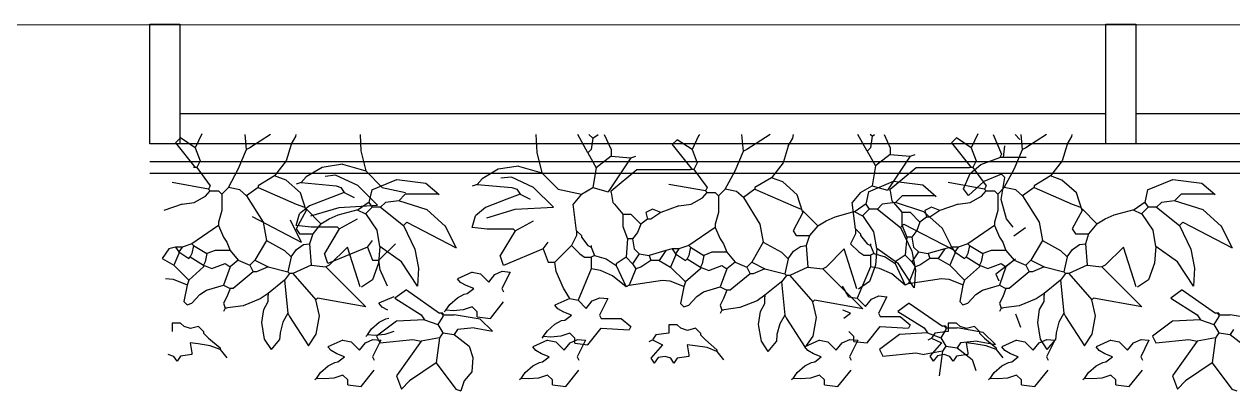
# Model space of a CAD drawing. Header units: millimetres. Extents: x 182 to 305, y 81 to 164.
# Drawn here: x 254.932 to 255.943, y 109.436 to 109.743 of the extents above; entities that cross this region are included whole.
import ezdxf

# ---------------------------------------------------------------- set-up
doc = ezdxf.new("R2010")
doc.units = ezdxf.units.MM
for name, color, linetype in [('86', 7, 'Continuous'), ('LF', 7, 'Continuous'), ('VISTA-2P', 7, 'Continuous')]:
    doc.layers.add(name, color=color, linetype=linetype)
doc.layers.add('A-WALL', color=7, linetype='Continuous', lineweight=9)

msp = doc.modelspace()

# ---------------------------------------------------------------- linework, layer by layer
at = {"layer": '86', "color": 252}
for p, q in [((255.062518, 109.647539), (255.058366, 109.643388)), ((255.074972, 109.639236), (255.062518, 109.647539)), ((255.080374, 109.650763), (255.074972, 109.639236)), ((255.117868, 109.637854), (255.116799, 109.650308)), ((255.137936, 109.650308), (255.120637, 109.639236)), ((255.155231, 109.642005), (255.15917, 109.648766)), ((255.15917, 109.648766), (255.159415, 109.650308)), ((255.2129, 109.650308), (255.213617, 109.636783)), ((255.360024, 109.650308), (255.360824, 109.635236)), ((255.403593, 109.63492), (255.395122, 109.650308)), ((255.407744, 109.647375), (255.404393, 109.650308)), ((255.407744, 109.647375), (255.406362, 109.637689)), ((255.407744, 109.647375), (255.412141, 109.650308)), ((255.417231, 109.650308), (255.422968, 109.637689)), ((255.478318, 109.645992), (255.474167, 109.641841)), ((255.490773, 109.637689), (255.478318, 109.645992)), ((255.496175, 109.649216), (255.490773, 109.637689)), ((255.497008, 109.650308), (255.496175, 109.649216)), ((255.533669, 109.636307), (255.532467, 109.650308)), ((255.556154, 109.650308), (255.536438, 109.637689)), ((255.571032, 109.640458), (255.57497, 109.647219)), ((255.57497, 109.647219), (255.575462, 109.650308)), ((255.637166, 109.636467), (255.629547, 109.650308)), ((255.641318, 109.648922), (255.639734, 109.650308)), ((255.641318, 109.648922), (255.639935, 109.639236)), ((255.641318, 109.648922), (255.643395, 109.650308)), ((255.651508, 109.650308), (255.656541, 109.639236)), ((255.711892, 109.647539), (255.70774, 109.643388)), ((255.724346, 109.639236), (255.711892, 109.647539)), ((255.729748, 109.650763), (255.724346, 109.639236)), ((255.74276, 109.65042), (255.749681, 109.633814)), ((255.760987, 109.650308), (255.764904, 109.646268)), ((255.767243, 109.637854), (255.766173, 109.650308)), ((255.787311, 109.650308), (255.770012, 109.639236)), ((255.804605, 109.642005), (255.808544, 109.648766)), ((255.808544, 109.648766), (255.808789, 109.650308)), ((255.058366, 109.643388), (255.074972, 109.622631)), ((255.074972, 109.639236), (255.079123, 109.628165)), ((255.110876, 109.621472), (255.117868, 109.637854)), ((255.120637, 109.639236), (255.117868, 109.637854)), ((255.155231, 109.642005), (255.15108, 109.628165)), ((255.213617, 109.636783), (255.217641, 109.619862)), ((255.360824, 109.635236), (255.364848, 109.618315)), ((255.406362, 109.637689), (255.403593, 109.63492)), ((255.403593, 109.63492), (255.410513, 109.622466)), ((255.422968, 109.637689), (255.422968, 109.632156)), ((255.474167, 109.641841), (255.490773, 109.621084)), ((255.490773, 109.637689), (255.494924, 109.626618)), ((255.526676, 109.619925), (255.533669, 109.636307)), ((255.536438, 109.637689), (255.533669, 109.636307)), ((255.571032, 109.640458), (255.56688, 109.626618)), ((255.639935, 109.639236), (255.637166, 109.636467)), ((255.637166, 109.636467), (255.644087, 109.624013)), ((255.656541, 109.633703), (255.644087, 109.624013)), ((255.656541, 109.639236), (255.656541, 109.633703)), ((255.656541, 109.633703), (255.673147, 109.632316)), ((255.673147, 109.632316), (255.677298, 109.633703)), ((255.70774, 109.643388), (255.724346, 109.622631)), ((255.724346, 109.639236), (255.728497, 109.628165)), ((255.749681, 109.633814), (255.748299, 109.631049)), ((255.752303, 109.640734), (255.75092, 109.631049)), ((255.76025, 109.621472), (255.767243, 109.637854)), ((255.770012, 109.639236), (255.767243, 109.637854)), ((255.804605, 109.642005), (255.800454, 109.628165)), ((255.079123, 109.628165), (255.076354, 109.622631)), ((255.15108, 109.628165), (255.141395, 109.615711)), ((255.198266, 109.6254), (255.181209, 109.622803)), ((255.198266, 109.6254), (255.217641, 109.619862)), ((255.345473, 109.623853), (255.328416, 109.621256)), ((255.345473, 109.623853), (255.364848, 109.618315)), ((255.422968, 109.632156), (255.410513, 109.622466)), ((255.439573, 109.630769), (255.420618, 109.60235)), ((255.422968, 109.632156), (255.439573, 109.630769)), ((255.439573, 109.630769), (255.443725, 109.632156)), ((255.494924, 109.626618), (255.492155, 109.621084)), ((255.56688, 109.626618), (255.557195, 109.614164)), ((255.644087, 109.624013), (255.641318, 109.607408)), ((255.673147, 109.632316), (255.654191, 109.603897)), ((255.723337, 109.617809), (255.732234, 109.625132)), ((255.728497, 109.628165), (255.725728, 109.622631)), ((255.732234, 109.625132), (255.748299, 109.631049)), ((255.770438, 109.631049), (255.748299, 109.631049)), ((255.800454, 109.628165), (255.790769, 109.615711)), ((255.074972, 109.622631), (255.073589, 109.622631)), ((255.076354, 109.622631), (255.074972, 109.622631)), ((255.076354, 109.622631), (255.087426, 109.607408)), ((255.102649, 109.606025), (255.110876, 109.621472)), ((255.141395, 109.615711), (255.127558, 109.607408)), ((255.150909, 109.612152), (255.141395, 109.615711)), ((255.167864, 109.614815), (255.163673, 109.610177)), ((255.181209, 109.622803), (255.167864, 109.614815)), ((255.192293, 109.616216), (255.183566, 109.615331)), ((255.210872, 109.607663), (255.192293, 109.616216)), ((255.217641, 109.619862), (255.217641, 109.621249)), ((255.217641, 109.619862), (255.231478, 109.606025)), ((255.315071, 109.613268), (255.310879, 109.60863)), ((255.328416, 109.621256), (255.315071, 109.613268)), ((255.339499, 109.614669), (255.330772, 109.613784)), ((255.358079, 109.606116), (255.339499, 109.614669)), ((255.364848, 109.618315), (255.364848, 109.619702)), ((255.364848, 109.618315), (255.378684, 109.604478)), ((255.410513, 109.622466), (255.407744, 109.605861)), ((255.422968, 109.603096), (255.444555, 109.621084)), ((255.444555, 109.621084), (255.48939, 109.621084)), ((255.490773, 109.621084), (255.48939, 109.621084)), ((255.492155, 109.621084), (255.490773, 109.621084)), ((255.492155, 109.621084), (255.503227, 109.605861)), ((255.51845, 109.604478), (255.526676, 109.619925)), ((255.557195, 109.614164), (255.543359, 109.605861)), ((255.56671, 109.610605), (255.557195, 109.614164)), ((255.656541, 109.604643), (255.678129, 109.622631)), ((255.678129, 109.622631), (255.722964, 109.622631)), ((255.717852, 109.604754), (255.723337, 109.617809)), ((255.724346, 109.622631), (255.722964, 109.622631)), ((255.725728, 109.622631), (255.724346, 109.622631)), ((255.725728, 109.622631), (255.7368, 109.607408)), ((255.749681, 109.617209), (255.734776, 109.611152)), ((255.749391, 109.595841), (255.75245, 109.614443)), ((255.749681, 109.617208), (255.75245, 109.614443)), ((255.752023, 109.606025), (255.76025, 109.621472)), ((255.790769, 109.615711), (255.776932, 109.607408)), ((255.800283, 109.612152), (255.790769, 109.615711)), ((255.086044, 109.604643), (255.055597, 109.610177)), ((255.083551, 109.598838), (255.087426, 109.603256)), ((255.087426, 109.607408), (255.086044, 109.604643)), ((255.086044, 109.604643), (255.087426, 109.603256)), ((255.087426, 109.603256), (255.094346, 109.603256)), ((255.094346, 109.603256), (255.097111, 109.600491)), ((255.102649, 109.606025), (255.097111, 109.600491)), ((255.112146, 109.604163), (255.102649, 109.606025)), ((255.117868, 109.599105), (255.112146, 109.604163)), ((255.127558, 109.606025), (255.117868, 109.599105)), ((255.127558, 109.607408), (255.127558, 109.606025)), ((255.127558, 109.606025), (255.159383, 109.592189)), ((255.162983, 109.6015), (255.150909, 109.612152)), ((255.163673, 109.610177), (255.159521, 109.608794)), ((255.163673, 109.610177), (255.192733, 109.607408)), ((255.192733, 109.607408), (255.196884, 109.606025)), ((255.196884, 109.606025), (255.199649, 109.601874)), ((255.227481, 109.591148), (255.210872, 109.607663)), ((255.222595, 109.604023), (255.220271, 109.593571)), ((255.222595, 109.604023), (255.243608, 109.612828)), ((255.231478, 109.606025), (255.250852, 109.601874)), ((255.243608, 109.612828), (255.267943, 109.609642)), ((255.267943, 109.609642), (255.279097, 109.600081)), ((255.310879, 109.60863), (255.306728, 109.607247)), ((255.310879, 109.60863), (255.339939, 109.605861)), ((255.339939, 109.605861), (255.344091, 109.604478)), ((255.344091, 109.604478), (255.346856, 109.600327)), ((255.374688, 109.589601), (255.358079, 109.606116)), ((255.378684, 109.604478), (255.398059, 109.600327)), ((255.398059, 109.600327), (255.407744, 109.605861)), ((255.407744, 109.605861), (255.420618, 109.60235)), ((255.422968, 109.601709), (255.422968, 109.603096)), ((255.501844, 109.603096), (255.471398, 109.60863)), ((255.503227, 109.605861), (255.501844, 109.603096)), ((255.501844, 109.603096), (255.503227, 109.601709)), ((255.51845, 109.604478), (255.512912, 109.598944)), ((255.527947, 109.602616), (255.51845, 109.604478)), ((255.543359, 109.604478), (255.533669, 109.597558)), ((255.543359, 109.605861), (255.543359, 109.604478)), ((255.543359, 109.604478), (255.575183, 109.590642)), ((255.578783, 109.599953), (255.56671, 109.610605)), ((255.631632, 109.601874), (255.641318, 109.607408)), ((255.638396, 109.602476), (255.659408, 109.611281)), ((255.641318, 109.607408), (255.654191, 109.603897)), ((255.656541, 109.603256), (255.656541, 109.604643)), ((255.656541, 109.603256), (255.657923, 109.594953)), ((255.659408, 109.611281), (255.683744, 109.608094)), ((255.683744, 109.608094), (255.694898, 109.598534)), ((255.735418, 109.604643), (255.704971, 109.610177)), ((255.722003, 109.59922), (255.717852, 109.604754)), ((255.734776, 109.611152), (255.722003, 109.59922)), ((255.732925, 109.598838), (255.7368, 109.603256)), ((255.7368, 109.607408), (255.735418, 109.604643)), ((255.735418, 109.604643), (255.7368, 109.603256)), ((255.7368, 109.603256), (255.743721, 109.603256)), ((255.743721, 109.603256), (255.746485, 109.600491)), ((255.752023, 109.606025), (255.746485, 109.600491)), ((255.761521, 109.604163), (255.752023, 109.606025)), ((255.767243, 109.599105), (255.761521, 109.604163)), ((255.776932, 109.606025), (255.767243, 109.599105)), ((255.776932, 109.607408), (255.776932, 109.606025)), ((255.776932, 109.606025), (255.808757, 109.592189)), ((255.812357, 109.6015), (255.800283, 109.612152)), ((255.871969, 109.604023), (255.869646, 109.593571)), ((255.871969, 109.604023), (255.892982, 109.612828)), ((255.892982, 109.612828), (255.917317, 109.609642)), ((255.917317, 109.609642), (255.928471, 109.600081)), ((255.0639, 109.592189), (255.074019, 109.593512)), ((255.074019, 109.593512), (255.083551, 109.598838)), ((255.097111, 109.600491), (255.097111, 109.586651)), ((255.117868, 109.599105), (255.131709, 109.576965)), ((255.167685, 109.586651), (255.162983, 109.6015)), ((255.188581, 109.597722), (255.170589, 109.590802)), ((255.199649, 109.601874), (255.188581, 109.597722)), ((255.199649, 109.601874), (255.207952, 109.597722)), ((255.211383, 109.587652), (255.220533, 109.594043)), ((255.220271, 109.593571), (255.22304, 109.58942)), ((255.234108, 109.593571), (255.229957, 109.58942)), ((255.24518, 109.594953), (255.234108, 109.593571)), ((255.250714, 109.600491), (255.24518, 109.594953)), ((255.268957, 109.587334), (255.24518, 109.594953)), ((255.278658, 109.600491), (255.250714, 109.600491)), ((255.335788, 109.596175), (255.317796, 109.589255)), ((255.346856, 109.600327), (255.335788, 109.596175)), ((255.346856, 109.600327), (255.355158, 109.596175)), ((255.398059, 109.600327), (255.391139, 109.592024)), ((255.422968, 109.601709), (255.42435, 109.593406)), ((255.42435, 109.593406), (255.425732, 109.592024)), ((255.48982, 109.591965), (255.499352, 109.597291)), ((255.499352, 109.597291), (255.503227, 109.601709)), ((255.503227, 109.601709), (255.510147, 109.601709)), ((255.510147, 109.601709), (255.512912, 109.598944)), ((255.512912, 109.598944), (255.512912, 109.585104)), ((255.533669, 109.597558), (255.527947, 109.602616)), ((255.533669, 109.597558), (255.54751, 109.575418)), ((255.583486, 109.585104), (255.578783, 109.599953)), ((255.631632, 109.601874), (255.624712, 109.593571)), ((255.627481, 109.571432), (255.624712, 109.593571)), ((255.638396, 109.602476), (255.636072, 109.592024)), ((255.660981, 109.593406), (255.649909, 109.592024)), ((255.657923, 109.594953), (255.659306, 109.593571)), ((255.659306, 109.593571), (255.666226, 109.585268)), ((255.666514, 109.598944), (255.660981, 109.593406)), ((255.684758, 109.585787), (255.660981, 109.593406)), ((255.694458, 109.598944), (255.666514, 109.598944)), ((255.713274, 109.592189), (255.723394, 109.593512)), ((255.723394, 109.593512), (255.732925, 109.598838)), ((255.746485, 109.600491), (255.746485, 109.586651)), ((255.753832, 109.579845), (255.749391, 109.595841)), ((255.767243, 109.599105), (255.781083, 109.576965)), ((255.81706, 109.586651), (255.812357, 109.6015)), ((255.860757, 109.587652), (255.869908, 109.594043)), ((255.869646, 109.593571), (255.872414, 109.58942)), ((255.883482, 109.593571), (255.879331, 109.58942)), ((255.894554, 109.594953), (255.883482, 109.593571)), ((255.900088, 109.600491), (255.894554, 109.594953)), ((255.918331, 109.587334), (255.894554, 109.594953)), ((255.928032, 109.600491), (255.900088, 109.600491)), ((255.0639, 109.592189), (255.048681, 109.586651)), ((255.097111, 109.586651), (255.094346, 109.576965)), ((255.159383, 109.592189), (255.166303, 109.58942)), ((255.167685, 109.586651), (255.159383, 109.571432)), ((255.159521, 109.574196), (255.162286, 109.583886)), ((255.170589, 109.590802), (255.162286, 109.583886)), ((255.167685, 109.588037), (255.167685, 109.586651)), ((255.167685, 109.588037), (255.18014, 109.575583)), ((255.171742, 109.5823), (255.195389, 109.589378)), ((255.18706, 109.579734), (255.194607, 109.583125)), ((255.194607, 109.583125), (255.211383, 109.587652)), ((255.195389, 109.589378), (255.227481, 109.591148)), ((255.210465, 109.587404), (255.217502, 109.583886)), ((255.217502, 109.583886), (255.22304, 109.58942)), ((255.227142, 109.570343), (255.217738, 109.58419)), ((255.229957, 109.58942), (255.22304, 109.58942)), ((255.229957, 109.58942), (255.249331, 109.574196)), ((255.284167, 109.573524), (255.268957, 109.587334)), ((255.317796, 109.589255), (255.309493, 109.582339)), ((255.318949, 109.580753), (255.342596, 109.587831)), ((255.342596, 109.587831), (255.374688, 109.589601)), ((255.393908, 109.569884), (255.391139, 109.592024)), ((255.425732, 109.592024), (255.432653, 109.583721)), ((255.432653, 109.583721), (255.432629, 109.573325)), ((255.432653, 109.583721), (255.439573, 109.583721)), ((255.439573, 109.583721), (255.447876, 109.575418)), ((255.457561, 109.587873), (255.452027, 109.585104)), ((255.452027, 109.585104), (255.45341, 109.57957)), ((255.464482, 109.585104), (255.456179, 109.57957)), ((255.464482, 109.585104), (255.457561, 109.587873)), ((255.479701, 109.590642), (255.464482, 109.585104)), ((255.479701, 109.590642), (255.48982, 109.591965)), ((255.512912, 109.585104), (255.510147, 109.575418)), ((255.575183, 109.590642), (255.582104, 109.587873)), ((255.583486, 109.585104), (255.575183, 109.569884)), ((255.583486, 109.58649), (255.583486, 109.585104)), ((255.583486, 109.58649), (255.59594, 109.574036)), ((255.610408, 109.581578), (255.627184, 109.586105)), ((255.626266, 109.585857), (255.633303, 109.582339)), ((255.627184, 109.586105), (255.636334, 109.592496)), ((255.633303, 109.582339), (255.638841, 109.587873)), ((255.636072, 109.592024), (255.638841, 109.587873)), ((255.645757, 109.587873), (255.638841, 109.587873)), ((255.649909, 109.592024), (255.645757, 109.587873)), ((255.645757, 109.587873), (255.665132, 109.572649)), ((255.666226, 109.585268), (255.666203, 109.574872)), ((255.666226, 109.585268), (255.673147, 109.585268)), ((255.673147, 109.585268), (255.681449, 109.576965)), ((255.699968, 109.571977), (255.684758, 109.585787)), ((255.691135, 109.58942), (255.685601, 109.586651)), ((255.685601, 109.586651), (255.686983, 109.581117)), ((255.698055, 109.586651), (255.689752, 109.581117)), ((255.698055, 109.586651), (255.691135, 109.58942)), ((255.713274, 109.592189), (255.698055, 109.586651)), ((255.746485, 109.586651), (255.743721, 109.576965)), ((255.808757, 109.592189), (255.815677, 109.58942)), ((255.81706, 109.586651), (255.808757, 109.571432)), ((255.81706, 109.588037), (255.81706, 109.586651)), ((255.81706, 109.588037), (255.829514, 109.575583)), ((255.836434, 109.579734), (255.843981, 109.583125)), ((255.843981, 109.583125), (255.860757, 109.587652)), ((255.859839, 109.587404), (255.866877, 109.583886)), ((255.866877, 109.583886), (255.872414, 109.58942)), ((255.876516, 109.570343), (255.867112, 109.58419)), ((255.879331, 109.58942), (255.872414, 109.58942)), ((255.879331, 109.58942), (255.898705, 109.574196)), ((255.933541, 109.573524), (255.918331, 109.587334)), ((255.094346, 109.574196), (255.072203, 109.558977)), ((255.094346, 109.576965), (255.094346, 109.574196)), ((255.094346, 109.574196), (255.098498, 109.564511)), ((255.122517, 109.581809), (255.163661, 109.560415)), ((255.131709, 109.576965), (255.134474, 109.561742)), ((255.154342, 109.57904), (255.163661, 109.560415)), ((255.171976, 109.572814), (255.159521, 109.574196)), ((255.194115, 109.572814), (255.171976, 109.572814)), ((255.18014, 109.575583), (255.173223, 109.56728)), ((255.18014, 109.575583), (255.18706, 109.579734)), ((255.195497, 109.571432), (255.194115, 109.572814)), ((255.195497, 109.571432), (255.210721, 109.579734)), ((255.249331, 109.574196), (255.2521, 109.576965)), ((255.249331, 109.574196), (255.258817, 109.554404)), ((255.2521, 109.576965), (255.293245, 109.555571)), ((255.283925, 109.574196), (255.293245, 109.555571)), ((255.306728, 109.572649), (255.309493, 109.582339)), ((255.319182, 109.571267), (255.306728, 109.572649)), ((255.342704, 109.569884), (255.357927, 109.578187)), ((255.432629, 109.573325), (255.436804, 109.562964)), ((255.447876, 109.575418), (255.445107, 109.568498)), ((255.45341, 109.57957), (255.447876, 109.575418)), ((255.456179, 109.57957), (255.45341, 109.57957)), ((255.510147, 109.572649), (255.488004, 109.55743)), ((255.510147, 109.575418), (255.510147, 109.572649)), ((255.510147, 109.572649), (255.514299, 109.562964)), ((255.54751, 109.575418), (255.550275, 109.560195)), ((255.59594, 109.574036), (255.589024, 109.565733)), ((255.59594, 109.574036), (255.602861, 109.578187)), ((255.602861, 109.578187), (255.610408, 109.581578)), ((255.642943, 109.568796), (255.633538, 109.582643)), ((255.665132, 109.572649), (255.667901, 109.575418)), ((255.665132, 109.572649), (255.674618, 109.552857)), ((255.666203, 109.574872), (255.670378, 109.564511)), ((255.667901, 109.575418), (255.709045, 109.554024)), ((255.681449, 109.576965), (255.67868, 109.570045)), ((255.686983, 109.581117), (255.681449, 109.576965)), ((255.689752, 109.581117), (255.686983, 109.581117)), ((255.699726, 109.572649), (255.709045, 109.554024)), ((255.743721, 109.574196), (255.721577, 109.558977)), ((255.743721, 109.576965), (255.743721, 109.574196)), ((255.743721, 109.574196), (255.747872, 109.564511)), ((255.759366, 109.572929), (255.753832, 109.579845)), ((255.781083, 109.576965), (255.783848, 109.561742)), ((255.829514, 109.575583), (255.822597, 109.56728)), ((255.829514, 109.575583), (255.836434, 109.579734)), ((255.898705, 109.574196), (255.901474, 109.576965)), ((255.898705, 109.574196), (255.908192, 109.554404)), ((255.901474, 109.576965), (255.942619, 109.555571)), ((255.933299, 109.574196), (255.942619, 109.555571)), ((255.098498, 109.564511), (255.101263, 109.56036)), ((255.159383, 109.571432), (255.162152, 109.56728)), ((255.162152, 109.56728), (255.173223, 109.56728)), ((255.173223, 109.56728), (255.170454, 109.558977)), ((255.195497, 109.571432), (255.183043, 109.550674)), ((255.229412, 109.556528), (255.227142, 109.570343)), ((255.341322, 109.571267), (255.319182, 109.571267)), ((255.342704, 109.569884), (255.33025, 109.549127)), ((255.342704, 109.569884), (255.341322, 109.571267)), ((255.393908, 109.565733), (255.389756, 109.55743)), ((255.393908, 109.569884), (255.398059, 109.565733)), ((255.393908, 109.569884), (255.393908, 109.565733)), ((255.398059, 109.565733), (255.398059, 109.564347)), ((255.398059, 109.564347), (255.403593, 109.55743)), ((255.436804, 109.562964), (255.435422, 109.547741)), ((255.440956, 109.562964), (255.436804, 109.562964)), ((255.445107, 109.568498), (255.440956, 109.562964)), ((255.440956, 109.562964), (255.442338, 109.554661)), ((255.514299, 109.562964), (255.517063, 109.558813)), ((255.575183, 109.569884), (255.577952, 109.565733)), ((255.577952, 109.565733), (255.589024, 109.565733)), ((255.589024, 109.565733), (255.586255, 109.55743)), ((255.627481, 109.56728), (255.62333, 109.558977)), ((255.627481, 109.571432), (255.631632, 109.56728)), ((255.627481, 109.571432), (255.627481, 109.56728)), ((255.631632, 109.56728), (255.631632, 109.565894)), ((255.631632, 109.565894), (255.637166, 109.558977)), ((255.645213, 109.554981), (255.642943, 109.568796)), ((255.670378, 109.564511), (255.668995, 109.549288)), ((255.674529, 109.564511), (255.670378, 109.564511)), ((255.67868, 109.570045), (255.674529, 109.564511)), ((255.674529, 109.564511), (255.675911, 109.556208)), ((255.747872, 109.564511), (255.750637, 109.56036)), ((255.769699, 109.5723), (255.76001, 109.565384)), ((255.808757, 109.571432), (255.811526, 109.56728)), ((255.811526, 109.56728), (255.822597, 109.56728)), ((255.822597, 109.56728), (255.819828, 109.558977)), ((255.878786, 109.556528), (255.876516, 109.570343)), ((255.052832, 109.554826), (255.047294, 109.546523)), ((255.058366, 109.556208), (255.052832, 109.554826)), ((255.0639, 109.556208), (255.058366, 109.556208)), ((255.058366, 109.556208), (255.061135, 109.552057)), ((255.0639, 109.556208), (255.061135, 109.552057)), ((255.072203, 109.558977), (255.0639, 109.556208)), ((255.072203, 109.558977), (255.073589, 109.557591)), ((255.073589, 109.557591), (255.072203, 109.550674)), ((255.073589, 109.557591), (255.084657, 109.550674)), ((255.091578, 109.553439), (255.084657, 109.550674)), ((255.104032, 109.553439), (255.091578, 109.553439)), ((255.101263, 109.56036), (255.104032, 109.553439)), ((255.104032, 109.553439), (255.110952, 109.545136)), ((255.134474, 109.561742), (255.124789, 109.545136)), ((255.134474, 109.561742), (255.149697, 109.553439)), ((255.149697, 109.553439), (255.155231, 109.547905)), ((255.155231, 109.547905), (255.159805, 109.554235)), ((255.159805, 109.554235), (255.165524, 109.558229)), ((255.165524, 109.558229), (255.170454, 109.558977)), ((255.170454, 109.558977), (255.171837, 109.540985)), ((255.219024, 109.556208), (255.185812, 109.542372)), ((255.202283, 109.556208), (255.18706, 109.540985)), ((255.212898, 109.522845), (255.202283, 109.556208)), ((255.219024, 109.556208), (255.223175, 109.561742)), ((255.219024, 109.556208), (255.223175, 109.545136)), ((255.229412, 109.556528), (255.228398, 109.542719)), ((255.24255, 109.558977), (255.228709, 109.545136)), ((255.247664, 109.543781), (255.229412, 109.556528)), ((255.258817, 109.554404), (255.261859, 109.53847)), ((255.36623, 109.554661), (255.333019, 109.540825)), ((255.36623, 109.554661), (255.370382, 109.560195)), ((255.36623, 109.554661), (255.370382, 109.543589)), ((255.389756, 109.55743), (255.375915, 109.543589)), ((255.389756, 109.55743), (255.396672, 109.55051)), ((255.403593, 109.55743), (255.406362, 109.556044)), ((255.406362, 109.55743), (255.406362, 109.556044)), ((255.406362, 109.556044), (255.409127, 109.549127)), ((255.442338, 109.554661), (255.446489, 109.55051)), ((255.468633, 109.553279), (255.454792, 109.549127)), ((255.468633, 109.553279), (255.463095, 109.544976)), ((255.474167, 109.554661), (255.468633, 109.553279)), ((255.479701, 109.554661), (255.474167, 109.554661)), ((255.474167, 109.554661), (255.476936, 109.55051)), ((255.479701, 109.554661), (255.476936, 109.55051)), ((255.488004, 109.55743), (255.479701, 109.554661)), ((255.488004, 109.55743), (255.48939, 109.556044)), ((255.48939, 109.556044), (255.488004, 109.549127)), ((255.48939, 109.556044), (255.500458, 109.549127)), ((255.517063, 109.558813), (255.519832, 109.551892)), ((255.550275, 109.560195), (255.54059, 109.543589)), ((255.550275, 109.560195), (255.565498, 109.551892)), ((255.571032, 109.546358), (255.575606, 109.552688)), ((255.575606, 109.552688), (255.581325, 109.556682)), ((255.581325, 109.556682), (255.586255, 109.55743)), ((255.586255, 109.55743), (255.587637, 109.539438)), ((255.618084, 109.554661), (255.602861, 109.539438)), ((255.628698, 109.521298), (255.618084, 109.554661)), ((255.62333, 109.558977), (255.630246, 109.552057)), ((255.637166, 109.558977), (255.639935, 109.557591)), ((255.639935, 109.558977), (255.639935, 109.557591)), ((255.639935, 109.557591), (255.6427, 109.550674)), ((255.645213, 109.554981), (255.644199, 109.541172)), ((255.663464, 109.542234), (255.645213, 109.554981)), ((255.674618, 109.552857), (255.67766, 109.536923)), ((255.675911, 109.556208), (255.680063, 109.552057)), ((255.702207, 109.554826), (255.688366, 109.550674)), ((255.702207, 109.554826), (255.696669, 109.546523)), ((255.70774, 109.556208), (255.702207, 109.554826)), ((255.713274, 109.556208), (255.70774, 109.556208)), ((255.70774, 109.556208), (255.710509, 109.552057)), ((255.713274, 109.556208), (255.710509, 109.552057)), ((255.721577, 109.558977), (255.713274, 109.556208)), ((255.721577, 109.558977), (255.722964, 109.557591)), ((255.722964, 109.557591), (255.721577, 109.550674)), ((255.722964, 109.557591), (255.734031, 109.550674)), ((255.740952, 109.553439), (255.734031, 109.550674)), ((255.753406, 109.553439), (255.740952, 109.553439)), ((255.750637, 109.56036), (255.753406, 109.553439)), ((255.753406, 109.553439), (255.760326, 109.545136)), ((255.783848, 109.561742), (255.774163, 109.545136)), ((255.783848, 109.561742), (255.799071, 109.553439)), ((255.799071, 109.553439), (255.804605, 109.547905)), ((255.804605, 109.547905), (255.809179, 109.554235)), ((255.809179, 109.554235), (255.814898, 109.558229)), ((255.814898, 109.558229), (255.819828, 109.558977)), ((255.819828, 109.558977), (255.821211, 109.540985)), ((255.851657, 109.556208), (255.836434, 109.540985)), ((255.862272, 109.522845), (255.851657, 109.556208)), ((255.878786, 109.556528), (255.877772, 109.542719)), ((255.897038, 109.543781), (255.878786, 109.556528)), ((255.908192, 109.554404), (255.911234, 109.53847)), ((255.047294, 109.546523), (255.056984, 109.540985)), ((255.061135, 109.550674), (255.056984, 109.540985)), ((255.061135, 109.552057), (255.061135, 109.550674)), ((255.061135, 109.552057), (255.069438, 109.546523)), ((255.069438, 109.546523), (255.07082, 109.547905)), ((255.072203, 109.550674), (255.07082, 109.547905)), ((255.07082, 109.547905), (255.081892, 109.540985)), ((255.083275, 109.543754), (255.081892, 109.540985)), ((255.084657, 109.550674), (255.083275, 109.543754)), ((255.088809, 109.53822), (255.09988, 109.542372)), ((255.09988, 109.542372), (255.104032, 109.539603)), ((255.110952, 109.545136), (255.104032, 109.539603)), ((255.110952, 109.545136), (255.120637, 109.540985)), ((255.124789, 109.545136), (255.120637, 109.540985)), ((255.124789, 109.545136), (255.135861, 109.539603)), ((255.155231, 109.547905), (255.152466, 109.535451)), ((255.185812, 109.542372), (255.183043, 109.550674)), ((255.223175, 109.545136), (255.228709, 109.545136)), ((255.228398, 109.542719), (255.223328, 109.528909)), ((255.229757, 109.537193), (255.228709, 109.545136)), ((255.260845, 109.523598), (255.247664, 109.543781)), ((255.333019, 109.540825), (255.33025, 109.549127)), ((255.370382, 109.543589), (255.375915, 109.543589)), ((255.376964, 109.535646), (255.375915, 109.543589)), ((255.396672, 109.55051), (255.400824, 109.547741)), ((255.400824, 109.547741), (255.406362, 109.547741)), ((255.409127, 109.549127), (255.406362, 109.547741)), ((255.406362, 109.547741), (255.406362, 109.538056)), ((255.409127, 109.549127), (255.418816, 109.546358)), ((255.418816, 109.546358), (255.427119, 109.540825)), ((255.435422, 109.547741), (255.427119, 109.542207)), ((255.435422, 109.547741), (255.440956, 109.542207)), ((255.446489, 109.55051), (255.440956, 109.542207)), ((255.446489, 109.55051), (255.454792, 109.549127)), ((255.456179, 109.544976), (255.447876, 109.539438)), ((255.454792, 109.549127), (255.456179, 109.544976)), ((255.463095, 109.544976), (255.456179, 109.544976)), ((255.463095, 109.544976), (255.472784, 109.539438)), ((255.476936, 109.549127), (255.472784, 109.539438)), ((255.476936, 109.55051), (255.476936, 109.549127)), ((255.476936, 109.55051), (255.485239, 109.544976)), ((255.485239, 109.544976), (255.486621, 109.546358)), ((255.488004, 109.549127), (255.486621, 109.546358)), ((255.486621, 109.546358), (255.497693, 109.539438)), ((255.500458, 109.549127), (255.499075, 109.542207)), ((255.507378, 109.551892), (255.500458, 109.549127)), ((255.519832, 109.551892), (255.507378, 109.551892)), ((255.519832, 109.551892), (255.526753, 109.543589)), ((255.526753, 109.543589), (255.519832, 109.538056)), ((255.526753, 109.543589), (255.536438, 109.539438)), ((255.54059, 109.543589), (255.536438, 109.539438)), ((255.54059, 109.543589), (255.551661, 109.538056)), ((255.565498, 109.551892), (255.571032, 109.546358)), ((255.571032, 109.546358), (255.568267, 109.533904)), ((255.630246, 109.552057), (255.634397, 109.549288)), ((255.634397, 109.549288), (255.639935, 109.549288)), ((255.6427, 109.550674), (255.639935, 109.549288)), ((255.639935, 109.549288), (255.639935, 109.539603)), ((255.6427, 109.550674), (255.65239, 109.547905)), ((255.65239, 109.547905), (255.660692, 109.542372)), ((255.668995, 109.549288), (255.660692, 109.543754)), ((255.660692, 109.543754), (255.660692, 109.542372)), ((255.660692, 109.542372), (255.668995, 109.524379)), ((255.668995, 109.549288), (255.674529, 109.543754)), ((255.680063, 109.552057), (255.674529, 109.543754)), ((255.674529, 109.543754), (255.677298, 109.539603)), ((255.680063, 109.552057), (255.688366, 109.550674)), ((255.689752, 109.546523), (255.681449, 109.540985)), ((255.688366, 109.550674), (255.689752, 109.546523)), ((255.696669, 109.546523), (255.689752, 109.546523)), ((255.696669, 109.546523), (255.706358, 109.540985)), ((255.710509, 109.550674), (255.706358, 109.540985)), ((255.710509, 109.552057), (255.710509, 109.550674)), ((255.710509, 109.552057), (255.718812, 109.546523)), ((255.718812, 109.546523), (255.720195, 109.547905)), ((255.721577, 109.550674), (255.720195, 109.547905)), ((255.720195, 109.547905), (255.731266, 109.540985)), ((255.732649, 109.543754), (255.731266, 109.540985)), ((255.734031, 109.550674), (255.732649, 109.543754)), ((255.738183, 109.53822), (255.749254, 109.542372)), ((255.761397, 109.546009), (255.744791, 109.533555)), ((255.749254, 109.542372), (255.753406, 109.539603)), ((255.760326, 109.545136), (255.753406, 109.539603)), ((255.760326, 109.545136), (255.770012, 109.540985)), ((255.774163, 109.545136), (255.770012, 109.540985)), ((255.774163, 109.545136), (255.785235, 109.539603)), ((255.804605, 109.547905), (255.80184, 109.535451)), ((255.877772, 109.542719), (255.872702, 109.528909)), ((255.91022, 109.523598), (255.897038, 109.543781)), ((255.056984, 109.540985), (255.069438, 109.528531)), ((255.081892, 109.539603), (255.069438, 109.528531)), ((255.081892, 109.540985), (255.081892, 109.539603)), ((255.081892, 109.540985), (255.088809, 109.53822)), ((255.104032, 109.539603), (255.098498, 109.524379)), ((255.123406, 109.535451), (255.106801, 109.521615)), ((255.120637, 109.540985), (255.123406, 109.535451)), ((255.126171, 109.535451), (255.123406, 109.535451)), ((255.135861, 109.539603), (255.126171, 109.535451)), ((255.135861, 109.539603), (255.152466, 109.535451)), ((255.153849, 109.534069), (255.149697, 109.528531)), ((255.152466, 109.535451), (255.153849, 109.534069)), ((255.156618, 109.534069), (255.153849, 109.534069)), ((255.171837, 109.540985), (255.156618, 109.534069)), ((255.156618, 109.534069), (255.175988, 109.511925)), ((255.171837, 109.540985), (255.184291, 109.539603)), ((255.18706, 109.540985), (255.184291, 109.539603)), ((255.184291, 109.539603), (255.217699, 109.506195)), ((255.235858, 109.523346), (255.229757, 109.537193)), ((255.261859, 109.53847), (255.260845, 109.523598)), ((255.306724, 109.535257), (255.29427, 109.529723)), ((255.306724, 109.535257), (255.313644, 109.533874)), ((255.313644, 109.533874), (255.320565, 109.526954)), ((255.320565, 109.526954), (255.325566, 109.533257)), ((255.325566, 109.533257), (255.33192, 109.53592)), ((255.338553, 109.535257), (255.331632, 109.52142)), ((255.33192, 109.53592), (255.338553, 109.535257)), ((255.383064, 109.521799), (255.376964, 109.535646)), ((255.406362, 109.538056), (255.39529, 109.511765)), ((255.414074, 109.536711), (255.406362, 109.538056)), ((255.424242, 109.532184), (255.414074, 109.536711)), ((255.435422, 109.522832), (255.424242, 109.532184)), ((255.427119, 109.542207), (255.427119, 109.540825)), ((255.427119, 109.540825), (255.435422, 109.522832)), ((255.443725, 109.538056), (255.438187, 109.524219)), ((255.440956, 109.542207), (255.443725, 109.538056)), ((255.447876, 109.539438), (255.443725, 109.538056)), ((255.472784, 109.539438), (255.485239, 109.526984)), ((255.497693, 109.538056), (255.485239, 109.526984)), ((255.499075, 109.542207), (255.497693, 109.539438)), ((255.497693, 109.539438), (255.497693, 109.538056)), ((255.497693, 109.539438), (255.504609, 109.536673)), ((255.504609, 109.536673), (255.515681, 109.540825)), ((255.519832, 109.538056), (255.514299, 109.522832)), ((255.515681, 109.540825), (255.519832, 109.538056)), ((255.539207, 109.533904), (255.522601, 109.520067)), ((255.536438, 109.539438), (255.539207, 109.533904)), ((255.541972, 109.533904), (255.539207, 109.533904)), ((255.551661, 109.538056), (255.541972, 109.533904)), ((255.551661, 109.538056), (255.568267, 109.533904)), ((255.569649, 109.532522), (255.565498, 109.526984)), ((255.568267, 109.533904), (255.569649, 109.532522)), ((255.572418, 109.532522), (255.569649, 109.532522)), ((255.587637, 109.539438), (255.572418, 109.532522)), ((255.572418, 109.532522), (255.591789, 109.510378)), ((255.587637, 109.539438), (255.600092, 109.538056)), ((255.602861, 109.539438), (255.600092, 109.538056)), ((255.600092, 109.538056), (255.6335, 109.504648)), ((255.639935, 109.539603), (255.628864, 109.513312)), ((255.644199, 109.541172), (255.639129, 109.527362)), ((255.647648, 109.538258), (255.639935, 109.539603)), ((255.657815, 109.533731), (255.647648, 109.538258)), ((255.668995, 109.524379), (255.657815, 109.533731)), ((255.676646, 109.522051), (255.663464, 109.542234)), ((255.677298, 109.539603), (255.67176, 109.525766)), ((255.67766, 109.536923), (255.676646, 109.522051)), ((255.681449, 109.540985), (255.677298, 109.539603)), ((255.706358, 109.540985), (255.718812, 109.528531)), ((255.731266, 109.539603), (255.718812, 109.528531)), ((255.731266, 109.540985), (255.731266, 109.539603)), ((255.731266, 109.540985), (255.738183, 109.53822)), ((255.744791, 109.533555), (255.747556, 109.528021)), ((255.753406, 109.539603), (255.747872, 109.524379)), ((255.772781, 109.535451), (255.756175, 109.521615)), ((255.770012, 109.540985), (255.772781, 109.535451)), ((255.775545, 109.535451), (255.772781, 109.535451)), ((255.785235, 109.539603), (255.775545, 109.535451)), ((255.785235, 109.539603), (255.80184, 109.535451)), ((255.803223, 109.534069), (255.799071, 109.528531)), ((255.80184, 109.535451), (255.803223, 109.534069)), ((255.805992, 109.534069), (255.803223, 109.534069)), ((255.821211, 109.540985), (255.805992, 109.534069)), ((255.805992, 109.534069), (255.825362, 109.511925)), ((255.821211, 109.540985), (255.833665, 109.539603)), ((255.836434, 109.540985), (255.833665, 109.539603)), ((255.833665, 109.539603), (255.867073, 109.506195)), ((255.911234, 109.53847), (255.91022, 109.523598)), ((255.050063, 109.529917), (255.056339, 109.529389)), ((255.056339, 109.529389), (255.068159, 109.524683)), ((255.068051, 109.524379), (255.065287, 109.510543)), ((255.069438, 109.528531), (255.068051, 109.524379)), ((255.08447, 109.520226), (255.098498, 109.524379)), ((255.098498, 109.524379), (255.104032, 109.521615)), ((255.149697, 109.528531), (255.135861, 109.517463)), ((255.149697, 109.528531), (255.152466, 109.500857)), ((255.223328, 109.528909), (255.214202, 109.522536)), ((255.296843, 109.5266), (255.29427, 109.529723)), ((255.301673, 109.523937), (255.296843, 109.5266)), ((255.30811, 109.52142), (255.301673, 109.523937)), ((255.438187, 109.524219), (255.435422, 109.522832)), ((255.438187, 109.524219), (255.465864, 109.52837)), ((255.465864, 109.52837), (255.47214, 109.527842)), ((255.47214, 109.527842), (255.483959, 109.523136)), ((255.483852, 109.522832), (255.481087, 109.508996)), ((255.485239, 109.526984), (255.483852, 109.522832)), ((255.500271, 109.518679), (255.514299, 109.522832)), ((255.514299, 109.522832), (255.519832, 109.520067)), ((255.565498, 109.526984), (255.551661, 109.515916)), ((255.565498, 109.526984), (255.568267, 109.49931)), ((255.621943, 109.514694), (255.616638, 109.523346)), ((255.639129, 109.527362), (255.630003, 109.520989)), ((255.67176, 109.525766), (255.668995, 109.524379)), ((255.67176, 109.525766), (255.699438, 109.529917)), ((255.699438, 109.529917), (255.705713, 109.529389)), ((255.705713, 109.529389), (255.717533, 109.524683)), ((255.717426, 109.524379), (255.714661, 109.510543)), ((255.718812, 109.528531), (255.717426, 109.524379)), ((255.733844, 109.520226), (255.747872, 109.524379)), ((255.747872, 109.524379), (255.753406, 109.521615)), ((255.799071, 109.528531), (255.785235, 109.517463)), ((255.799071, 109.528531), (255.80184, 109.500857)), ((255.872702, 109.528909), (255.863576, 109.522536)), ((255.072203, 109.50916), (255.078796, 109.516511)), ((255.078796, 109.516511), (255.08447, 109.520226)), ((255.101263, 109.514694), (255.098498, 109.50916)), ((255.104032, 109.521615), (255.101263, 109.514694)), ((255.106801, 109.521615), (255.104032, 109.521615)), ((255.129385, 109.512796), (255.114965, 109.5071)), ((255.135861, 109.517463), (255.129385, 109.512796)), ((255.135861, 109.517463), (255.135861, 109.516077)), ((255.135861, 109.510543), (255.135861, 109.516077)), ((255.177375, 109.513312), (255.175988, 109.511925)), ((255.217699, 109.506195), (255.177375, 109.513312)), ((255.241163, 109.514694), (255.228709, 109.50916)), ((255.251602, 109.520364), (255.241913, 109.513448)), ((255.241913, 109.513448), (255.264057, 109.499607)), ((255.251602, 109.520364), (255.279276, 109.500993)), ((255.287947, 109.508227), (255.294301, 109.513819)), ((255.294301, 109.513819), (255.299893, 109.516748)), ((255.299893, 109.516748), (255.302572, 109.517269)), ((255.302572, 109.517269), (255.30811, 109.52142)), ((255.331632, 109.52142), (255.333019, 109.518651)), ((255.38837, 109.513147), (255.375915, 109.507613)), ((255.38837, 109.513147), (255.383064, 109.521799)), ((255.38837, 109.513147), (255.39529, 109.511765)), ((255.407211, 109.511148), (255.413566, 109.51381)), ((255.420199, 109.513147), (255.413278, 109.49931)), ((255.413566, 109.51381), (255.420199, 109.513147)), ((255.488004, 109.507613), (255.494597, 109.514964)), ((255.494597, 109.514964), (255.500271, 109.518679)), ((255.517063, 109.513147), (255.514299, 109.507613)), ((255.519832, 109.520067), (255.517063, 109.513147)), ((255.522601, 109.520067), (255.519832, 109.520067)), ((255.551661, 109.515916), (255.545186, 109.511249)), ((255.551661, 109.515916), (255.551661, 109.51453)), ((255.551661, 109.508996), (255.551661, 109.51453)), ((255.621943, 109.514694), (255.628864, 109.513312)), ((255.628864, 109.513312), (255.635784, 109.506391)), ((255.635784, 109.506391), (255.640785, 109.512695)), ((255.640785, 109.512695), (255.647139, 109.515358)), ((255.653772, 109.514694), (255.646852, 109.500857)), ((255.647139, 109.515358), (255.653772, 109.514694)), ((255.721577, 109.50916), (255.728171, 109.516511)), ((255.728171, 109.516511), (255.733844, 109.520226)), ((255.750637, 109.514694), (255.747872, 109.50916)), ((255.753406, 109.521615), (255.750637, 109.514694)), ((255.756175, 109.521615), (255.753406, 109.521615)), ((255.778759, 109.512796), (255.764339, 109.5071)), ((255.785235, 109.517463), (255.778759, 109.512796)), ((255.785235, 109.517463), (255.785235, 109.516077)), ((255.785235, 109.510543), (255.785235, 109.516077)), ((255.826749, 109.513312), (255.825362, 109.511925)), ((255.867073, 109.506195), (255.826749, 109.513312)), ((255.900976, 109.520364), (255.891287, 109.513448)), ((255.891287, 109.513448), (255.913431, 109.499607)), ((255.900976, 109.520364), (255.92865, 109.500993)), ((255.065287, 109.510543), (255.068051, 109.507774)), ((255.068051, 109.507774), (255.072203, 109.50916)), ((255.098498, 109.50916), (255.09988, 109.505009)), ((255.09988, 109.505009), (255.098498, 109.50224)), ((255.114965, 109.5071), (255.09988, 109.505009)), ((255.101263, 109.505009), (255.09988, 109.505009)), ((255.130567, 109.492984), (255.132222, 109.503881)), ((255.132222, 109.503881), (255.135861, 109.510543)), ((255.179028, 109.49868), (255.175988, 109.511925)), ((255.231282, 109.506038), (255.228709, 109.50916)), ((255.236112, 109.503375), (255.231282, 109.506038)), ((255.284584, 109.503428), (255.283202, 109.502046)), ((255.284583, 109.503428), (255.287947, 109.508227)), ((255.290997, 109.502901), (255.284583, 109.503428)), ((255.299131, 109.5037), (255.290997, 109.502901)), ((255.306724, 109.506197), (255.299131, 109.5037)), ((255.310875, 109.502046), (255.306724, 109.506197)), ((255.310875, 109.497894), (255.310875, 109.502046)), ((255.321947, 109.496512), (255.333019, 109.510348)), ((255.378489, 109.504491), (255.375915, 109.507613)), ((255.383318, 109.501828), (255.378489, 109.504491)), ((255.39529, 109.511765), (255.40221, 109.504844)), ((255.40221, 109.504844), (255.407211, 109.511148)), ((255.481087, 109.508996), (255.483852, 109.506227)), ((255.483852, 109.506227), (255.488004, 109.507613)), ((255.514299, 109.507613), (255.515681, 109.503462)), ((255.515681, 109.503462), (255.514299, 109.500693)), ((255.530766, 109.505553), (255.515681, 109.503462)), ((255.517063, 109.503462), (255.515681, 109.503462)), ((255.545186, 109.511249), (255.530766, 109.505553)), ((255.546368, 109.491437), (255.548022, 109.502334)), ((255.548022, 109.502334), (255.551661, 109.508996)), ((255.593175, 109.511765), (255.591789, 109.510378)), ((255.594829, 109.497133), (255.591789, 109.510378)), ((255.6335, 109.504648), (255.593175, 109.511765)), ((255.62333, 109.500857), (255.616892, 109.503375)), ((255.672506, 109.509292), (255.662817, 109.502376)), ((255.662817, 109.502376), (255.684961, 109.488535)), ((255.672506, 109.509292), (255.70018, 109.489922)), ((255.714661, 109.510543), (255.717426, 109.507774)), ((255.717426, 109.507774), (255.721577, 109.50916)), ((255.747872, 109.50916), (255.749254, 109.505009)), ((255.749254, 109.505009), (255.747872, 109.50224)), ((255.764339, 109.5071), (255.749254, 109.505009)), ((255.750637, 109.505009), (255.749254, 109.505009)), ((255.779941, 109.492984), (255.781596, 109.503881)), ((255.781596, 109.503881), (255.785235, 109.510543)), ((255.828402, 109.49868), (255.825362, 109.511925)), ((255.062518, 109.492555), (255.055597, 109.492555)), ((255.055597, 109.492555), (255.055597, 109.485634)), ((255.065558, 109.489765), (255.062518, 109.492555)), ((255.132931, 109.479115), (255.130567, 109.492984)), ((255.148297, 109.493479), (255.145933, 109.484564)), ((255.152466, 109.500857), (255.148297, 109.493479)), ((255.152466, 109.500857), (255.153849, 109.498088)), ((255.153849, 109.498088), (255.169657, 109.473658)), ((255.176191, 109.483326), (255.179028, 109.49868)), ((255.222386, 109.487664), (255.228741, 109.493256)), ((255.243299, 109.494073), (255.226694, 109.481619)), ((255.228741, 109.493256), (255.234333, 109.496185)), ((255.234333, 109.496185), (255.237012, 109.496706)), ((255.266821, 109.495455), (255.243299, 109.494073)), ((255.264057, 109.499607), (255.266821, 109.495455)), ((255.266821, 109.495455), (255.277893, 109.491304)), ((255.282044, 109.498224), (255.277893, 109.491304)), ((255.280662, 109.500993), (255.279276, 109.500993)), ((255.282044, 109.500993), (255.280662, 109.500993)), ((255.280662, 109.500993), (255.282044, 109.499607)), ((255.282044, 109.500993), (255.282044, 109.499607)), ((255.282044, 109.499607), (255.29173, 109.499607)), ((255.282044, 109.499607), (255.282044, 109.498224)), ((255.313491, 109.495863), (255.29173, 109.499607)), ((255.310875, 109.497894), (255.321947, 109.496512)), ((255.323658, 109.485877), (255.313491, 109.495863)), ((255.375947, 109.491709), (255.381539, 109.494638)), ((255.381539, 109.494638), (255.384218, 109.495159)), ((255.389756, 109.49931), (255.383318, 109.501828)), ((255.384218, 109.495159), (255.389756, 109.49931)), ((255.413278, 109.49931), (255.414665, 109.496541)), ((255.414665, 109.496541), (255.43127, 109.496541)), ((255.43127, 109.496541), (255.439573, 109.489621)), ((255.564097, 109.491932), (255.561733, 109.483017)), ((255.568267, 109.49931), (255.564097, 109.491932)), ((255.568267, 109.49931), (255.569649, 109.496541)), ((255.569649, 109.496541), (255.585458, 109.472111)), ((255.591992, 109.481779), (255.594829, 109.497133)), ((255.617792, 109.496706), (255.62333, 109.500857)), ((255.646852, 109.500857), (255.648238, 109.498088)), ((255.648238, 109.498088), (255.664844, 109.498088)), ((255.664844, 109.498088), (255.673147, 109.491168)), ((255.711892, 109.492555), (255.704971, 109.492555)), ((255.704971, 109.492555), (255.704971, 109.485634)), ((255.714932, 109.489765), (255.711892, 109.492555)), ((255.761397, 109.500343), (255.765548, 109.489272)), ((255.782305, 109.479115), (255.779941, 109.492984)), ((255.797671, 109.493479), (255.795307, 109.484564)), ((255.80184, 109.500857), (255.797671, 109.493479)), ((255.80184, 109.500857), (255.803223, 109.498088)), ((255.803223, 109.498088), (255.819031, 109.473658)), ((255.825565, 109.483326), (255.828402, 109.49868)), ((255.892674, 109.494073), (255.876068, 109.481619)), ((255.916195, 109.495455), (255.892674, 109.494073)), ((255.913431, 109.499607), (255.916195, 109.495455)), ((255.916195, 109.495455), (255.927267, 109.491304)), ((255.931419, 109.498224), (255.927267, 109.491304)), ((255.930036, 109.500993), (255.92865, 109.500993)), ((255.931419, 109.500993), (255.930036, 109.500993)), ((255.930036, 109.500993), (255.931419, 109.499607)), ((255.931419, 109.500993), (255.931419, 109.499607)), ((255.931419, 109.499607), (255.941104, 109.499607)), ((255.931419, 109.499607), (255.931419, 109.498224)), ((255.962865, 109.495863), (255.941104, 109.499607)), ((255.070995, 109.488031), (255.065558, 109.489765)), ((255.077741, 109.489786), (255.070995, 109.488031)), ((255.080506, 109.487017), (255.077741, 109.489786)), ((255.080506, 109.487017), (255.081892, 109.485634)), ((255.081892, 109.485634), (255.081892, 109.484252)), ((255.081892, 109.484252), (255.086044, 109.4801)), ((255.145933, 109.484564), (255.145546, 109.478714)), ((255.169657, 109.473658), (255.176191, 109.483326)), ((255.219024, 109.482865), (255.217641, 109.481483)), ((255.219022, 109.482865), (255.222386, 109.487664)), ((255.225436, 109.482338), (255.219022, 109.482865)), ((255.23357, 109.483137), (255.225436, 109.482338)), ((255.226694, 109.481619), (255.229459, 109.476085)), ((255.241163, 109.485634), (255.23357, 109.483137)), ((255.277893, 109.491304), (255.282044, 109.484388)), ((255.282044, 109.484388), (255.279276, 109.480236)), ((255.282044, 109.484388), (255.29173, 109.483001)), ((255.294499, 109.487153), (255.29173, 109.483001)), ((255.29173, 109.483001), (255.304184, 109.473316)), ((255.308335, 109.488539), (255.294499, 109.487153)), ((255.308335, 109.488539), (255.323658, 109.485877)), ((255.366229, 109.481318), (255.369593, 109.486117)), ((255.369593, 109.486117), (255.375947, 109.491709)), ((255.38837, 109.484087), (255.380777, 109.48159)), ((255.392521, 109.479936), (255.38837, 109.484087)), ((255.403593, 109.474402), (255.414665, 109.488239)), ((255.414665, 109.488239), (255.438187, 109.486856)), ((255.439573, 109.489621), (255.438187, 109.486856)), ((255.46033, 109.482705), (255.457561, 109.478553)), ((255.471398, 109.484087), (255.46033, 109.482705)), ((255.478318, 109.491008), (255.471398, 109.491008)), ((255.471398, 109.491008), (255.471398, 109.484087)), ((255.481359, 109.488218), (255.478318, 109.491008)), ((255.486796, 109.486484), (255.481359, 109.488218)), ((255.493542, 109.488239), (255.486796, 109.486484)), ((255.496306, 109.48547), (255.493542, 109.488239)), ((255.496306, 109.48547), (255.497693, 109.484087)), ((255.497693, 109.484087), (255.497693, 109.482705)), ((255.497693, 109.482705), (255.501844, 109.478553)), ((255.548732, 109.477568), (255.546368, 109.491437)), ((255.561733, 109.483017), (255.561347, 109.477167)), ((255.585458, 109.472111), (255.591992, 109.481779)), ((255.626095, 109.481483), (255.621943, 109.485634)), ((255.637166, 109.475949), (255.648238, 109.489786)), ((255.664204, 109.483001), (255.647598, 109.470547)), ((255.648238, 109.489786), (255.67176, 109.488403)), ((255.687726, 109.484384), (255.664204, 109.483001)), ((255.673147, 109.491168), (255.67176, 109.488403)), ((255.684961, 109.488535), (255.687726, 109.484384)), ((255.687726, 109.484384), (255.698797, 109.480232)), ((255.693904, 109.484252), (255.691135, 109.4801)), ((255.704971, 109.485634), (255.693904, 109.484252)), ((255.702949, 109.487153), (255.698797, 109.480232)), ((255.701566, 109.489922), (255.70018, 109.489922)), ((255.702949, 109.489922), (255.701566, 109.489922)), ((255.701566, 109.489922), (255.702949, 109.488535)), ((255.702949, 109.489922), (255.702949, 109.488535)), ((255.702949, 109.488535), (255.712634, 109.488535)), ((255.702949, 109.488535), (255.702949, 109.487153)), ((255.734395, 109.484791), (255.712634, 109.488535)), ((255.720369, 109.488031), (255.714932, 109.489765)), ((255.727115, 109.489786), (255.720369, 109.488031)), ((255.72988, 109.487017), (255.727115, 109.489786)), ((255.72988, 109.487017), (255.731266, 109.485634)), ((255.731266, 109.485634), (255.731266, 109.484252)), ((255.731266, 109.484252), (255.735418, 109.4801)), ((255.744562, 109.474805), (255.734395, 109.484791)), ((255.795307, 109.484564), (255.79492, 109.478714)), ((255.819031, 109.473658), (255.825565, 109.483326)), ((255.876068, 109.481619), (255.878833, 109.476085)), ((255.927267, 109.491304), (255.931419, 109.484388)), ((255.931419, 109.484388), (255.92865, 109.480236)), ((255.931419, 109.484388), (255.941104, 109.483001)), ((255.943873, 109.487153), (255.941104, 109.483001)), ((255.941104, 109.483001), (255.953558, 109.473316)), ((255.07082, 109.475949), (255.072203, 109.467646)), ((255.077378, 109.475153), (255.07082, 109.475949)), ((255.087543, 109.473667), (255.077378, 109.475153)), ((255.086044, 109.4801), (255.095729, 109.471798)), ((255.095729, 109.470411), (255.087543, 109.473667)), ((255.095729, 109.471798), (255.095729, 109.470411)), ((255.138626, 109.470412), (255.132931, 109.479115)), ((255.138626, 109.470412), (255.145546, 109.478714)), ((255.198463, 109.478214), (255.186008, 109.47268)), ((255.188582, 109.469557), (255.186008, 109.47268)), ((255.198463, 109.478214), (255.205383, 109.476831)), ((255.205383, 109.476831), (255.212303, 109.469911)), ((255.212303, 109.469911), (255.217304, 109.476214)), ((255.217304, 109.476214), (255.223659, 109.478877)), ((255.230292, 109.478214), (255.223371, 109.464377)), ((255.223659, 109.478877), (255.230292, 109.478214)), ((255.229459, 109.476085), (255.257136, 109.47885)), ((255.264057, 109.477467), (255.243299, 109.448407)), ((255.257136, 109.47885), (255.264057, 109.477467)), ((255.279276, 109.480236), (255.264057, 109.477467)), ((255.279276, 109.480236), (255.276511, 109.459479)), ((255.304184, 109.473316), (255.307137, 109.463909)), ((255.369771, 109.478214), (255.357316, 109.47268)), ((255.35989, 109.469557), (255.357316, 109.47268)), ((255.36623, 109.481318), (255.364848, 109.479936)), ((255.372643, 109.480791), (255.366229, 109.481318)), ((255.369771, 109.478214), (255.376691, 109.476831)), ((255.380777, 109.48159), (255.372643, 109.480791)), ((255.376691, 109.476831), (255.383611, 109.469911)), ((255.383611, 109.469911), (255.388612, 109.476214)), ((255.388612, 109.476214), (255.394967, 109.478877)), ((255.392521, 109.475784), (255.392521, 109.479936)), ((255.392521, 109.475784), (255.403593, 109.474402)), ((255.4016, 109.478214), (255.394679, 109.464377)), ((255.394967, 109.478877), (255.4016, 109.478214)), ((255.454792, 109.477167), (255.457561, 109.478553)), ((255.465864, 109.474402), (255.456179, 109.46333)), ((255.457561, 109.478553), (255.465864, 109.474402)), ((255.486621, 109.474402), (255.488004, 109.466099)), ((255.493179, 109.473606), (255.486621, 109.474402)), ((255.503344, 109.47212), (255.493179, 109.473606)), ((255.501844, 109.478553), (255.51153, 109.470251)), ((255.51153, 109.468864), (255.503344, 109.47212)), ((255.554427, 109.468865), (255.548732, 109.477568)), ((255.554427, 109.468865), (255.561347, 109.477167)), ((255.597478, 109.478214), (255.585024, 109.47268)), ((255.587597, 109.469557), (255.585024, 109.47268)), ((255.597478, 109.478214), (255.604398, 109.476831)), ((255.604398, 109.476831), (255.611319, 109.469911)), ((255.611319, 109.469911), (255.61632, 109.476214)), ((255.61632, 109.476214), (255.622674, 109.478877)), ((255.629307, 109.478214), (255.622386, 109.464377)), ((255.622674, 109.478877), (255.629307, 109.478214)), ((255.626095, 109.477331), (255.626095, 109.481483)), ((255.626095, 109.477331), (255.637166, 109.475949)), ((255.688366, 109.478714), (255.691135, 109.4801)), ((255.699438, 109.475949), (255.689752, 109.464877)), ((255.691135, 109.4801), (255.699438, 109.475949)), ((255.698797, 109.480232), (255.702949, 109.473316)), ((255.702949, 109.473316), (255.70018, 109.469164)), ((255.702949, 109.473316), (255.712634, 109.471929)), ((255.715403, 109.476081), (255.712634, 109.471929)), ((255.712634, 109.471929), (255.725088, 109.462244)), ((255.72924, 109.477467), (255.715403, 109.476081)), ((255.720195, 109.475949), (255.721577, 109.467646)), ((255.726752, 109.475153), (255.720195, 109.475949)), ((255.736917, 109.473667), (255.726752, 109.475153)), ((255.72924, 109.477467), (255.744562, 109.474805)), ((255.735418, 109.4801), (255.745103, 109.471798)), ((255.745103, 109.470411), (255.736917, 109.473667)), ((255.745103, 109.471798), (255.745103, 109.470411)), ((255.762344, 109.478214), (255.74989, 109.47268)), ((255.752463, 109.469557), (255.74989, 109.47268)), ((255.762344, 109.478214), (255.769264, 109.476831)), ((255.769264, 109.476831), (255.776185, 109.469911)), ((255.776185, 109.469911), (255.781186, 109.476214)), ((255.781186, 109.476214), (255.78754, 109.478877)), ((255.788, 109.470412), (255.782305, 109.479115)), ((255.794173, 109.478214), (255.787252, 109.464377)), ((255.78754, 109.478877), (255.794173, 109.478214)), ((255.788, 109.470412), (255.79492, 109.478714)), ((255.841228, 109.478214), (255.828774, 109.47268)), ((255.831348, 109.469557), (255.828774, 109.47268)), ((255.841228, 109.478214), (255.848149, 109.476831)), ((255.848149, 109.476831), (255.855069, 109.469911)), ((255.855069, 109.469911), (255.86007, 109.476214)), ((255.86007, 109.476214), (255.866425, 109.478877)), ((255.873057, 109.478214), (255.866137, 109.464377)), ((255.866425, 109.478877), (255.873057, 109.478214)), ((255.878833, 109.476085), (255.90651, 109.47885)), ((255.913431, 109.477467), (255.892674, 109.448407)), ((255.90651, 109.47885), (255.913431, 109.477467)), ((255.92865, 109.480236), (255.913431, 109.477467)), ((255.92865, 109.480236), (255.925885, 109.459479)), ((255.057048, 109.464752), (255.05232, 109.466238)), ((255.059749, 109.460726), (255.057048, 109.464752)), ((255.062518, 109.464877), (255.059749, 109.460726)), ((255.072203, 109.46626), (255.062518, 109.464877)), ((255.072203, 109.467646), (255.072203, 109.46626)), ((255.095729, 109.470411), (255.101263, 109.463495)), ((255.193411, 109.466894), (255.188582, 109.469557)), ((255.199849, 109.464377), (255.193411, 109.466894)), ((255.194311, 109.460226), (255.199849, 109.464377)), ((255.223371, 109.464377), (255.224758, 109.461608)), ((255.307137, 109.463909), (255.306501, 109.451926)), ((255.364719, 109.466894), (255.35989, 109.469557)), ((255.371157, 109.464377), (255.364719, 109.466894)), ((255.365619, 109.460226), (255.371157, 109.464377)), ((255.394679, 109.464377), (255.396066, 109.461608)), ((255.456179, 109.46333), (255.458944, 109.459179)), ((255.462447, 109.4637), (255.458944, 109.459179)), ((255.468121, 109.464691), (255.462447, 109.4637)), ((255.472849, 109.463205), (255.468121, 109.464691)), ((255.475549, 109.459179), (255.472849, 109.463205)), ((255.478318, 109.46333), (255.475549, 109.459179)), ((255.488004, 109.464713), (255.478318, 109.46333)), ((255.488004, 109.466099), (255.488004, 109.464713)), ((255.51153, 109.470251), (255.51153, 109.468864)), ((255.51153, 109.468864), (255.517063, 109.461948)), ((255.592427, 109.466894), (255.587597, 109.469557)), ((255.598864, 109.464377), (255.592427, 109.466894)), ((255.593326, 109.460226), (255.598864, 109.464377)), ((255.622386, 109.464377), (255.623773, 109.461608)), ((255.647598, 109.470547), (255.650363, 109.465013)), ((255.650363, 109.465013), (255.67804, 109.467778)), ((255.67804, 109.467778), (255.684961, 109.466395)), ((255.70018, 109.469164), (255.684961, 109.466395)), ((255.689752, 109.464877), (255.692517, 109.460726)), ((255.696021, 109.465247), (255.692517, 109.460726)), ((255.701694, 109.466238), (255.696021, 109.465247)), ((255.70018, 109.469164), (255.697415, 109.448407)), ((255.706422, 109.464752), (255.701694, 109.466238)), ((255.709123, 109.460726), (255.706422, 109.464752)), ((255.711892, 109.464877), (255.709123, 109.460726)), ((255.721577, 109.46626), (255.711892, 109.464877)), ((255.721577, 109.467646), (255.721577, 109.46626)), ((255.725088, 109.462244), (255.728041, 109.452837)), ((255.745103, 109.470411), (255.750637, 109.463495)), ((255.757293, 109.466894), (255.752463, 109.469557)), ((255.76373, 109.464377), (255.757293, 109.466894)), ((255.758192, 109.460226), (255.76373, 109.464377)), ((255.787252, 109.464377), (255.788639, 109.461608)), ((255.836177, 109.466894), (255.831348, 109.469557)), ((255.842615, 109.464377), (255.836177, 109.466894)), ((255.837077, 109.460226), (255.842615, 109.464377)), ((255.866137, 109.464377), (255.867523, 109.461608)), ((255.179686, 109.451183), (255.18604, 109.456775)), ((255.18604, 109.456775), (255.191632, 109.459705)), ((255.191632, 109.459705), (255.194311, 109.460226)), ((255.213686, 109.439469), (255.224758, 109.453305)), ((255.276511, 109.459479), (255.254367, 109.444256)), ((255.276511, 109.459479), (255.293116, 109.437336)), ((255.306501, 109.451926), (255.300033, 109.444256)), ((255.350994, 109.451183), (255.357348, 109.456775)), ((255.357348, 109.456775), (255.36294, 109.459705)), ((255.36294, 109.459705), (255.365619, 109.460226)), ((255.384994, 109.439469), (255.396066, 109.453305)), ((255.578701, 109.451183), (255.585056, 109.456775)), ((255.585056, 109.456775), (255.590647, 109.459705)), ((255.590647, 109.459705), (255.593326, 109.460226)), ((255.612701, 109.439469), (255.623773, 109.453305)), ((255.743567, 109.451183), (255.749921, 109.456775)), ((255.749921, 109.456775), (255.755513, 109.459705)), ((255.755513, 109.459705), (255.758192, 109.460226)), ((255.777567, 109.439469), (255.788639, 109.453305)), ((255.822451, 109.451183), (255.828806, 109.456775)), ((255.828806, 109.456775), (255.834398, 109.459705)), ((255.834398, 109.459705), (255.837077, 109.460226)), ((255.856452, 109.439469), (255.867523, 109.453305)), ((255.925885, 109.459479), (255.903741, 109.444256)), ((255.925885, 109.459479), (255.94249, 109.437336)), ((255.176323, 109.446385), (255.174941, 109.445002)), ((255.176322, 109.446385), (255.179686, 109.451183)), ((255.182736, 109.445858), (255.176322, 109.446385)), ((255.19087, 109.446657), (255.182736, 109.445858)), ((255.198463, 109.449154), (255.19087, 109.446657)), ((255.202614, 109.445002), (255.198463, 109.449154)), ((255.202614, 109.440851), (255.202614, 109.445002)), ((255.243299, 109.448407), (255.247451, 109.437336)), ((255.254367, 109.444256), (255.247451, 109.437336)), ((255.300033, 109.444256), (255.297268, 109.435953)), ((255.347631, 109.446385), (255.346249, 109.445002)), ((255.34763, 109.446385), (255.350994, 109.451183)), ((255.354044, 109.445858), (255.34763, 109.446385)), ((255.362178, 109.446657), (255.354044, 109.445858)), ((255.369771, 109.449154), (255.362178, 109.446657)), ((255.373922, 109.445002), (255.369771, 109.449154)), ((255.373922, 109.440851), (255.373922, 109.445002)), ((255.575338, 109.446385), (255.573956, 109.445002)), ((255.575337, 109.446385), (255.578701, 109.451183)), ((255.581751, 109.445858), (255.575337, 109.446385)), ((255.589885, 109.446657), (255.581751, 109.445858)), ((255.597478, 109.449154), (255.589885, 109.446657)), ((255.601629, 109.445002), (255.597478, 109.449154)), ((255.601629, 109.440851), (255.601629, 109.445002)), ((255.740204, 109.446385), (255.738822, 109.445002)), ((255.740203, 109.446385), (255.743567, 109.451183)), ((255.746617, 109.445858), (255.740203, 109.446385)), ((255.754751, 109.446657), (255.746617, 109.445858)), ((255.762344, 109.449154), (255.754751, 109.446657)), ((255.766495, 109.445002), (255.762344, 109.449154)), ((255.766495, 109.440851), (255.766495, 109.445002)), ((255.819089, 109.446385), (255.817706, 109.445002)), ((255.819088, 109.446385), (255.822451, 109.451183)), ((255.825502, 109.445858), (255.819088, 109.446385)), ((255.833635, 109.446657), (255.825502, 109.445858)), ((255.841228, 109.449154), (255.833635, 109.446657)), ((255.84538, 109.445002), (255.841228, 109.449154)), ((255.84538, 109.440851), (255.84538, 109.445002)), ((255.892674, 109.448407), (255.896825, 109.437336)), ((255.903741, 109.444256), (255.896825, 109.437336)), ((255.202614, 109.440851), (255.213686, 109.439469)), ((255.293116, 109.437336), (255.297268, 109.435953)), ((255.373922, 109.440851), (255.384994, 109.439469)), ((255.601629, 109.440851), (255.612701, 109.439469)), ((255.766495, 109.440851), (255.777567, 109.439469)), ((255.84538, 109.440851), (255.856452, 109.439469)), ((255.94249, 109.437336), (255.946642, 109.435953))]:
    msp.add_line(p, q, dxfattribs=at)
for centre, start, end in [((255.444555, 109.621084), 90.351888, 130.161065), ((255.678129, 109.622631), 90.351888, 130.161065), ((255.222595, 109.604023), 112.465611, 167.19723), ((255.87197, 109.604023), 112.465611, 167.19723), ((255.638396, 109.602476), 112.465611, 167.19723)]:
    msp.add_arc(centre, 0.000000173, start, end, dxfattribs=at)
at = {"layer": 'A-WALL', "color": 252, "lineweight": 18}
msp.add_line((260.031109, 109.742148), (254.886106, 109.742148), dxfattribs=at)
at = {"layer": 'LF', "color": 252}
for p, q in [((255.836942, 109.667592), (255.061942, 109.667592)), ((256.636942, 109.667592), (255.861942, 109.667592)), ((260.948249, 109.642592), (255.036942, 109.642592)), ((260.94902, 109.627592), (255.036942, 109.627592)), ((260.950801, 109.617592), (255.036942, 109.617592))]:
    msp.add_line(p, q, dxfattribs=at)
at = {"layer": 'VISTA-2P', "color": 252}
for p, q in [((255.036942, 109.642592), (255.036942, 109.742592)), ((255.036942, 109.742592), (255.061942, 109.742592)), ((255.061942, 109.742592), (255.061942, 109.642592)), ((255.836942, 109.642592), (255.836942, 109.742592)), ((255.836942, 109.742592), (255.861942, 109.742592)), ((255.861942, 109.742592), (255.861942, 109.642592)), ((255.061942, 109.642592), (255.036942, 109.642592)), ((255.861942, 109.642592), (255.836942, 109.642592))]:
    msp.add_line(p, q, dxfattribs=at)

doc.saveas('drawing.dxf')
